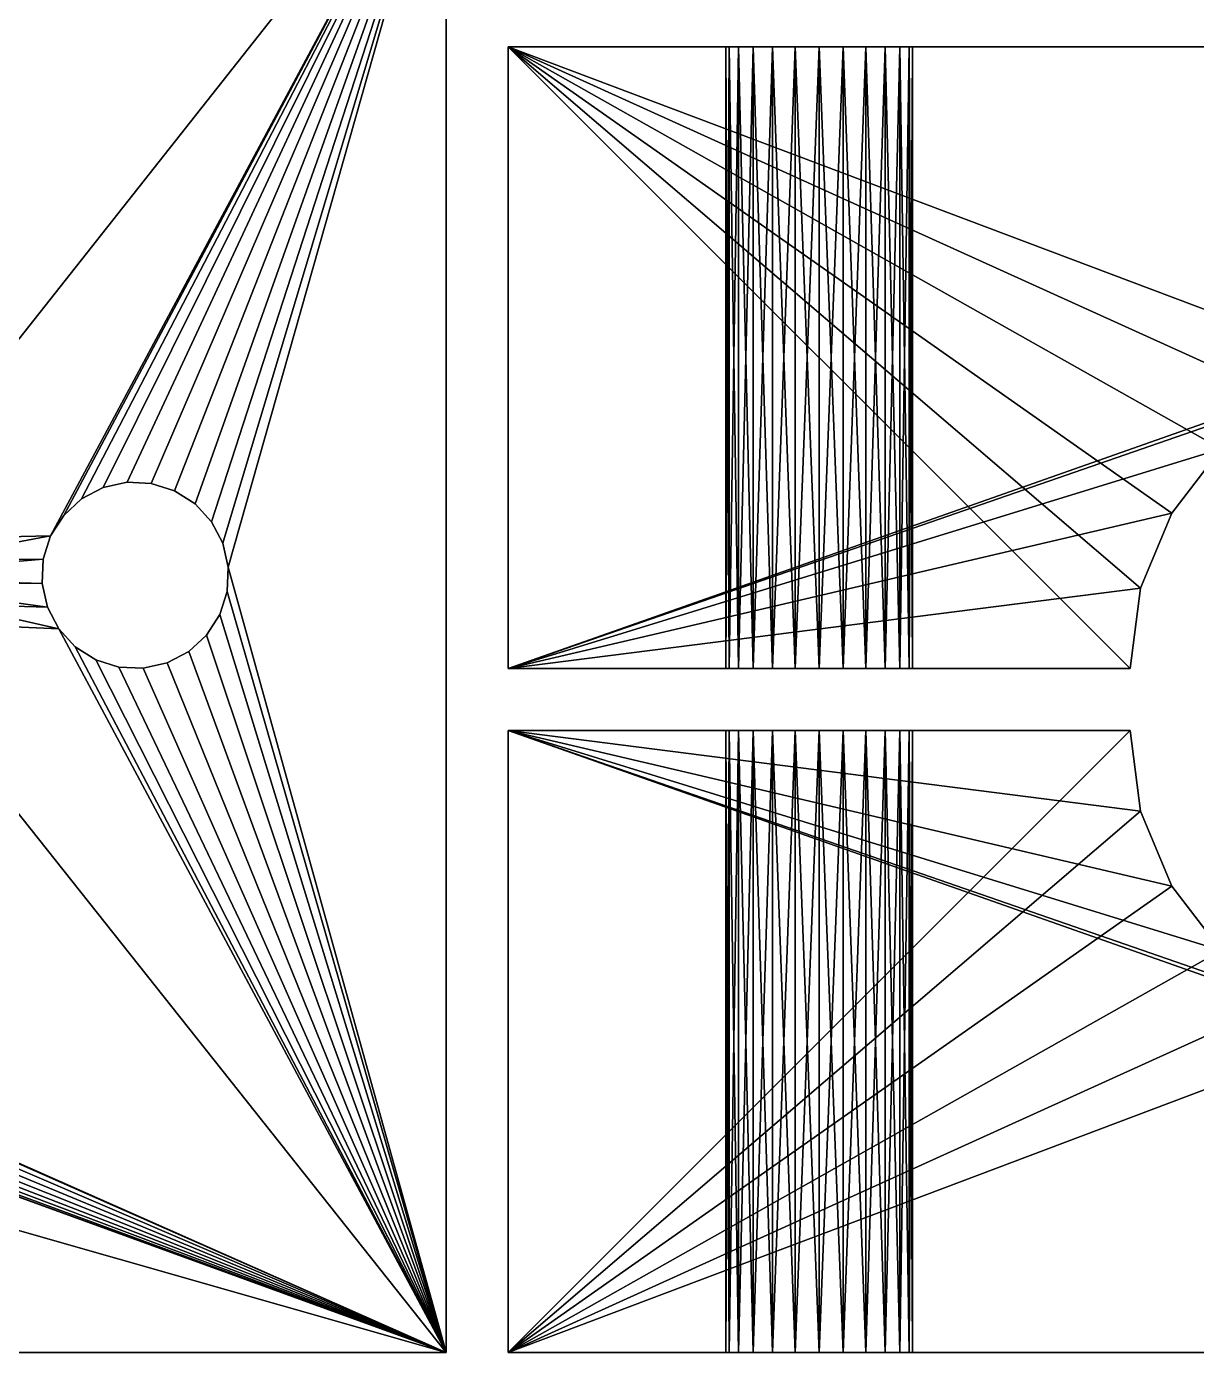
# Model space of a CAD drawing. Header units: metres. Extents: x 0 to 683, y 0 to 667.
# Drawn here: x 172.25 to 191.07, y 355.77 to 377.09 of the extents above; entities that cross this region are included whole.
import ezdxf

# ---------------------------------------------------------------- set-up
doc = ezdxf.new("R2010")
doc.units = ezdxf.units.M

msp = doc.modelspace()

# ---------------------------------------------------------------- meshes
at = {"layer": 'Mesa Holder'}
mesh = msp.add_polyface(dxfattribs=at)
corners = [(190, 366.769, 0), (180, 376.769, 0), (180, 366.769, 0), (190.17, 368.063, 0), (190.67, 369.269, 0), (191.464, 370.304, 0), (192.5, 371.099, 0), (193.706, 371.598, 0), (210, 376.769, 0), (195, 371.769, 0), (196.294, 371.598, 0), (197.5, 371.099, 0), (198.536, 370.304, 0), (199.33, 369.269, 0), (199.83, 368.063, 0), (200, 366.769, 0), (210, 366.769, 0)]
mesh.append_faces([[corners[k] for k in face] for face in [(0, 1, 2), (8, 15, 16)]], dxfattribs={"vtx0": -1})
mesh.append_faces([[corners[k] for k in face] for face in [(1, 7, 8)]], dxfattribs={"vtx0": -1, "vtx1": -1})
mesh.append_faces([[corners[k] for k in face] for face in [(1, 0, 3), (1, 3, 4), (1, 4, 5), (1, 5, 6), (1, 6, 7), (8, 7, 9), (8, 9, 10), (8, 10, 11), (8, 11, 12), (8, 12, 13), (8, 13, 14), (8, 14, 15)]], dxfattribs={"vtx0": -1, "vtx2": -1})
mesh = msp.add_polyface(dxfattribs=at)
corners = [(180, 366.769, -10), (180, 376.769, 0), (180, 376.769, -10), (180, 366.769, 0)]
mesh.append_faces([[corners[k] for k in face] for face in [(0, 1, 2), (1, 0, 3)]], dxfattribs={"vtx0": -1})
mesh = msp.add_polyface(dxfattribs=at)
corners = [(180, 376.769, -10), (193.706, 371.598, -10), (180, 366.769, -10), (210, 376.769, -10), (192.5, 371.099, -10), (191.464, 370.304, -10), (190.67, 369.269, -10), (190.17, 368.063, -10), (190, 366.769, -10), (195, 371.769, -10), (196.294, 371.598, -10), (197.5, 371.099, -10), (198.536, 370.304, -10), (199.33, 369.269, -10), (199.83, 368.063, -10), (200, 366.769, -10), (210, 366.769, -10)]
mesh.append_faces([[corners[k] for k in face] for face in [(2, 7, 8), (15, 3, 16)]], dxfattribs={"vtx0": -1})
mesh.append_faces([[corners[k] for k in face] for face in [(0, 1, 2), (1, 3, 9), (9, 3, 10), (10, 3, 11), (11, 3, 12), (12, 3, 13), (13, 3, 14), (14, 3, 15)]], dxfattribs={"vtx0": -1, "vtx1": -1})
mesh.append_faces([[corners[k] for k in face] for face in [(1, 0, 3), (2, 1, 4), (2, 4, 5), (2, 5, 6), (2, 6, 7)]], dxfattribs={"vtx0": -1, "vtx2": -1})
mesh = msp.add_polyface(dxfattribs=at)
corners = [(210, 376.769, 0), (205.388, 376.769, -3.551), (180, 376.769, 0), (205.75, 376.769, -3.701), (206.061, 376.769, -3.939), (206.299, 376.769, -4.25), (210, 376.769, -10), (205, 376.769, -3.5), (206.449, 376.769, -4.612), (206.5, 376.769, -5), (206.449, 376.769, -5.388), (206.299, 376.769, -5.75), (206.061, 376.769, -6.061), (205.75, 376.769, -6.299), (205.388, 376.769, -6.449), (205, 376.769, -6.5), (185, 376.769, -6.5), (183.701, 376.769, -4.25), (180, 376.769, -10), (183.939, 376.769, -3.939), (184.25, 376.769, -3.701), (184.612, 376.769, -3.551), (185, 376.769, -3.5), (183.551, 376.769, -4.612), (183.5, 376.769, -5), (183.551, 376.769, -5.388), (183.701, 376.769, -5.75), (183.939, 376.769, -6.061), (184.25, 376.769, -6.299), (184.612, 376.769, -6.449), (204.612, 376.769, -3.551), (185.388, 376.769, -3.551), (204.25, 376.769, -3.701), (185.75, 376.769, -3.701), (203.939, 376.769, -3.939), (186.061, 376.769, -3.939), (203.701, 376.769, -4.25), (186.299, 376.769, -4.25), (203.551, 376.769, -4.612), (186.449, 376.769, -4.612), (203.5, 376.769, -5), (186.5, 376.769, -5), (203.551, 376.769, -5.388), (186.449, 376.769, -5.388), (203.701, 376.769, -5.75), (186.299, 376.769, -5.75), (203.939, 376.769, -6.061), (186.061, 376.769, -6.061), (204.25, 376.769, -6.299), (185.75, 376.769, -6.299), (204.612, 376.769, -6.449), (185.388, 376.769, -6.449)]
mesh.append_faces([[corners[k] for k in face] for face in [(0, 1, 2), (1, 0, 3), (3, 0, 4), (4, 0, 5), (5, 6, 8), (8, 6, 9), (9, 6, 10), (10, 6, 11), (11, 6, 12), (12, 6, 13), (13, 6, 14), (14, 6, 15), (2, 17, 18), (17, 2, 19), (19, 2, 20), (20, 2, 21), (21, 2, 22), (18, 16, 6), (30, 22, 7), (22, 30, 31), (31, 32, 33), (33, 34, 35), (35, 36, 37), (37, 38, 39), (39, 40, 41), (41, 42, 43), (43, 44, 45), (45, 46, 47), (47, 48, 49), (49, 50, 51), (51, 15, 16)]], dxfattribs={"vtx0": -1, "vtx1": -1})
mesh.append_faces([[corners[k] for k in face] for face in [(15, 6, 16), (22, 2, 7)]], dxfattribs={"vtx0": -1, "vtx1": -1, "vtx2": -1})
mesh.append_faces([[corners[k] for k in face] for face in [(5, 0, 6), (2, 1, 7), (18, 17, 23), (18, 23, 24), (18, 24, 25), (18, 25, 26), (18, 26, 27), (18, 27, 28), (18, 28, 29), (18, 29, 16), (31, 30, 32), (33, 32, 34), (35, 34, 36), (37, 36, 38), (39, 38, 40), (41, 40, 42), (43, 42, 44), (45, 44, 46), (47, 46, 48), (49, 48, 50), (51, 50, 15)]], dxfattribs={"vtx0": -1, "vtx2": -1})
mesh = msp.add_polyface(dxfattribs=at)
corners = [(183.5, 366.769, -5), (183.551, 376.769, -5.388), (183.5, 376.769, -5), (183.551, 366.769, -5.388)]
mesh.append_faces([[corners[k] for k in face] for face in [(0, 1, 2), (1, 0, 3)]], dxfattribs={"vtx0": -1})
mesh = msp.add_polyface(dxfattribs=at)
corners = [(183.551, 366.769, -4.612), (183.5, 376.769, -5), (183.551, 376.769, -4.612), (183.5, 366.769, -5)]
mesh.append_faces([[corners[k] for k in face] for face in [(0, 1, 2), (1, 0, 3)]], dxfattribs={"vtx0": -1})
mesh = msp.add_polyface(dxfattribs=at)
corners = [(183.551, 366.769, -5.388), (183.701, 376.769, -5.75), (183.551, 376.769, -5.388), (183.701, 366.769, -5.75)]
mesh.append_faces([[corners[k] for k in face] for face in [(0, 1, 2), (1, 0, 3)]], dxfattribs={"vtx0": -1})
mesh = msp.add_polyface(dxfattribs=at)
corners = [(183.701, 366.769, -4.25), (183.551, 376.769, -4.612), (183.701, 376.769, -4.25), (183.551, 366.769, -4.612)]
mesh.append_faces([[corners[k] for k in face] for face in [(0, 1, 2), (1, 0, 3)]], dxfattribs={"vtx0": -1})
mesh = msp.add_polyface(dxfattribs=at)
corners = [(183.701, 366.769, -5.75), (183.939, 376.769, -6.061), (183.701, 376.769, -5.75), (183.939, 366.769, -6.061)]
mesh.append_faces([[corners[k] for k in face] for face in [(0, 1, 2), (1, 0, 3)]], dxfattribs={"vtx0": -1})
mesh = msp.add_polyface(dxfattribs=at)
corners = [(183.939, 366.769, -3.939), (183.701, 376.769, -4.25), (183.939, 376.769, -3.939), (183.701, 366.769, -4.25)]
mesh.append_faces([[corners[k] for k in face] for face in [(0, 1, 2), (1, 0, 3)]], dxfattribs={"vtx0": -1})
mesh = msp.add_polyface(dxfattribs=at)
corners = [(184.25, 366.769, -6.299), (183.939, 376.769, -6.061), (183.939, 366.769, -6.061), (184.25, 376.769, -6.299)]
mesh.append_faces([[corners[k] for k in face] for face in [(0, 1, 2), (1, 0, 3)]], dxfattribs={"vtx0": -1})
mesh = msp.add_polyface(dxfattribs=at)
corners = [(184.25, 376.769, -3.701), (183.939, 366.769, -3.939), (183.939, 376.769, -3.939), (184.25, 366.769, -3.701)]
mesh.append_faces([[corners[k] for k in face] for face in [(0, 1, 2), (1, 0, 3)]], dxfattribs={"vtx0": -1})
mesh = msp.add_polyface(dxfattribs=at)
corners = [(184.612, 376.769, -3.551), (184.25, 366.769, -3.701), (184.25, 376.769, -3.701), (184.612, 366.769, -3.551)]
mesh.append_faces([[corners[k] for k in face] for face in [(0, 1, 2), (1, 0, 3)]], dxfattribs={"vtx0": -1})
mesh = msp.add_polyface(dxfattribs=at)
corners = [(184.612, 366.769, -6.449), (184.25, 376.769, -6.299), (184.25, 366.769, -6.299), (184.612, 376.769, -6.449)]
mesh.append_faces([[corners[k] for k in face] for face in [(0, 1, 2), (1, 0, 3)]], dxfattribs={"vtx0": -1})
mesh = msp.add_polyface(dxfattribs=at)
corners = [(185, 376.769, -3.5), (184.612, 366.769, -3.551), (184.612, 376.769, -3.551), (185, 366.769, -3.5)]
mesh.append_faces([[corners[k] for k in face] for face in [(0, 1, 2), (1, 0, 3)]], dxfattribs={"vtx0": -1})
mesh = msp.add_polyface(dxfattribs=at)
corners = [(185, 366.769, -6.5), (184.612, 376.769, -6.449), (184.612, 366.769, -6.449), (185, 376.769, -6.5)]
mesh.append_faces([[corners[k] for k in face] for face in [(0, 1, 2), (1, 0, 3)]], dxfattribs={"vtx0": -1})
mesh = msp.add_polyface(dxfattribs=at)
corners = [(185.388, 366.769, -6.449), (185, 376.769, -6.5), (185, 366.769, -6.5), (185.388, 376.769, -6.449)]
mesh.append_faces([[corners[k] for k in face] for face in [(0, 1, 2), (1, 0, 3)]], dxfattribs={"vtx0": -1})
mesh = msp.add_polyface(dxfattribs=at)
corners = [(185.388, 376.769, -3.551), (185, 366.769, -3.5), (185, 376.769, -3.5), (185.388, 366.769, -3.551)]
mesh.append_faces([[corners[k] for k in face] for face in [(0, 1, 2), (1, 0, 3)]], dxfattribs={"vtx0": -1})
mesh = msp.add_polyface(dxfattribs=at)
corners = [(185.75, 376.769, -3.701), (185.388, 366.769, -3.551), (185.388, 376.769, -3.551), (185.75, 366.769, -3.701)]
mesh.append_faces([[corners[k] for k in face] for face in [(0, 1, 2), (1, 0, 3)]], dxfattribs={"vtx0": -1})
mesh = msp.add_polyface(dxfattribs=at)
corners = [(185.75, 366.769, -6.299), (185.388, 376.769, -6.449), (185.388, 366.769, -6.449), (185.75, 376.769, -6.299)]
mesh.append_faces([[corners[k] for k in face] for face in [(0, 1, 2), (1, 0, 3)]], dxfattribs={"vtx0": -1})
mesh = msp.add_polyface(dxfattribs=at)
corners = [(186.061, 376.769, -3.939), (185.75, 366.769, -3.701), (185.75, 376.769, -3.701), (186.061, 366.769, -3.939)]
mesh.append_faces([[corners[k] for k in face] for face in [(0, 1, 2), (1, 0, 3)]], dxfattribs={"vtx0": -1})
mesh = msp.add_polyface(dxfattribs=at)
corners = [(186.061, 366.769, -6.061), (185.75, 376.769, -6.299), (185.75, 366.769, -6.299), (186.061, 376.769, -6.061)]
mesh.append_faces([[corners[k] for k in face] for face in [(0, 1, 2), (1, 0, 3)]], dxfattribs={"vtx0": -1})
mesh = msp.add_polyface(dxfattribs=at)
corners = [(186.061, 366.769, -6.061), (186.299, 376.769, -5.75), (186.061, 376.769, -6.061), (186.299, 366.769, -5.75)]
mesh.append_faces([[corners[k] for k in face] for face in [(0, 1, 2), (1, 0, 3)]], dxfattribs={"vtx0": -1})
mesh = msp.add_polyface(dxfattribs=at)
corners = [(186.299, 366.769, -4.25), (186.061, 376.769, -3.939), (186.299, 376.769, -4.25), (186.061, 366.769, -3.939)]
mesh.append_faces([[corners[k] for k in face] for face in [(0, 1, 2), (1, 0, 3)]], dxfattribs={"vtx0": -1})
mesh = msp.add_polyface(dxfattribs=at)
corners = [(186.299, 366.769, -5.75), (186.449, 376.769, -5.388), (186.299, 376.769, -5.75), (186.449, 366.769, -5.388)]
mesh.append_faces([[corners[k] for k in face] for face in [(0, 1, 2), (1, 0, 3)]], dxfattribs={"vtx0": -1})
mesh = msp.add_polyface(dxfattribs=at)
corners = [(186.449, 366.769, -4.612), (186.299, 376.769, -4.25), (186.449, 376.769, -4.612), (186.299, 366.769, -4.25)]
mesh.append_faces([[corners[k] for k in face] for face in [(0, 1, 2), (1, 0, 3)]], dxfattribs={"vtx0": -1})
mesh = msp.add_polyface(dxfattribs=at)
corners = [(186.5, 366.769, -5), (186.449, 376.769, -4.612), (186.5, 376.769, -5), (186.449, 366.769, -4.612)]
mesh.append_faces([[corners[k] for k in face] for face in [(0, 1, 2), (1, 0, 3)]], dxfattribs={"vtx0": -1})
mesh = msp.add_polyface(dxfattribs=at)
corners = [(186.449, 366.769, -5.388), (186.5, 376.769, -5), (186.449, 376.769, -5.388), (186.5, 366.769, -5)]
mesh.append_faces([[corners[k] for k in face] for face in [(0, 1, 2), (1, 0, 3)]], dxfattribs={"vtx0": -1})
mesh = msp.add_polyface(dxfattribs=at)
corners = [(190.67, 369.269, 0), (191.464, 370.304, -10), (191.464, 370.304, 0), (190.67, 369.269, -10)]
mesh.append_faces([[corners[k] for k in face] for face in [(0, 1, 2), (1, 0, 3)]], dxfattribs={"vtx0": -1})
mesh = msp.add_polyface(dxfattribs=at)
corners = [(190.17, 368.063, 0), (190.67, 369.269, -10), (190.67, 369.269, 0), (190.17, 368.063, -10)]
mesh.append_faces([[corners[k] for k in face] for face in [(0, 1, 2), (1, 0, 3)]], dxfattribs={"vtx0": -1})
mesh = msp.add_polyface(dxfattribs=at)
corners = [(190, 366.769, 0), (190.17, 368.063, -10), (190.17, 368.063, 0), (190, 366.769, -10)]
mesh.append_faces([[corners[k] for k in face] for face in [(0, 1, 2), (1, 0, 3)]], dxfattribs={"vtx0": -1})
mesh = msp.add_polyface(dxfattribs=at)
corners = [(180, 366.769, 0), (184.25, 366.769, -3.701), (190, 366.769, 0), (183.939, 366.769, -3.939), (183.701, 366.769, -4.25), (180, 366.769, -10), (184.612, 366.769, -3.551), (185, 366.769, -3.5), (183.551, 366.769, -4.612), (183.5, 366.769, -5), (183.551, 366.769, -5.388), (183.701, 366.769, -5.75), (183.939, 366.769, -6.061), (184.25, 366.769, -6.299), (184.612, 366.769, -6.449), (185, 366.769, -6.5), (186.299, 366.769, -4.25), (190, 366.769, -10), (186.061, 366.769, -3.939), (185.75, 366.769, -3.701), (185.388, 366.769, -3.551), (186.449, 366.769, -4.612), (186.5, 366.769, -5), (186.449, 366.769, -5.388), (186.299, 366.769, -5.75), (186.061, 366.769, -6.061), (185.75, 366.769, -6.299), (185.388, 366.769, -6.449)]
mesh.append_faces([[corners[k] for k in face] for face in [(0, 1, 2), (1, 0, 3), (3, 0, 4), (4, 5, 8), (8, 5, 9), (9, 5, 10), (10, 5, 11), (11, 5, 12), (12, 5, 13), (13, 5, 14), (14, 5, 15), (2, 16, 17), (16, 2, 18), (18, 2, 19), (19, 2, 20), (20, 2, 7), (17, 15, 5)]], dxfattribs={"vtx0": -1, "vtx1": -1})
mesh.append_faces([[corners[k] for k in face] for face in [(4, 0, 5), (2, 1, 6), (2, 6, 7), (17, 16, 21), (17, 21, 22), (17, 22, 23), (17, 23, 24), (17, 24, 25), (17, 25, 26), (17, 26, 27), (17, 27, 15)]], dxfattribs={"vtx0": -1, "vtx2": -1})
mesh = msp.add_polyface(dxfattribs=at)
corners = [(190, 365.769, -10), (180, 355.769, -10), (180, 365.769, -10), (190.17, 364.474, -10), (190.67, 363.269, -10), (191.464, 362.233, -10), (192.5, 361.438, -10), (193.706, 360.939, -10), (210, 355.769, -10), (195, 360.769, -10), (196.294, 360.939, -10), (197.5, 361.438, -10), (198.536, 362.233, -10), (199.33, 363.269, -10), (199.83, 364.474, -10), (200, 365.769, -10), (210, 365.769, -10)]
mesh.append_faces([[corners[k] for k in face] for face in [(0, 1, 2), (8, 15, 16)]], dxfattribs={"vtx0": -1})
mesh.append_faces([[corners[k] for k in face] for face in [(1, 7, 8)]], dxfattribs={"vtx0": -1, "vtx1": -1})
mesh.append_faces([[corners[k] for k in face] for face in [(1, 0, 3), (1, 3, 4), (1, 4, 5), (1, 5, 6), (1, 6, 7), (8, 7, 9), (8, 9, 10), (8, 10, 11), (8, 11, 12), (8, 12, 13), (8, 13, 14), (8, 14, 15)]], dxfattribs={"vtx0": -1, "vtx2": -1})
mesh = msp.add_polyface(dxfattribs=at)
corners = [(180, 365.769, 0), (180, 355.769, -10), (180, 355.769, 0), (180, 365.769, -10)]
mesh.append_faces([[corners[k] for k in face] for face in [(0, 1, 2), (1, 0, 3)]], dxfattribs={"vtx0": -1})
mesh = msp.add_polyface(dxfattribs=at)
corners = [(180, 365.769, -10), (184.25, 365.769, -6.299), (190, 365.769, -10), (183.939, 365.769, -6.061), (183.701, 365.769, -5.75), (180, 365.769, 0), (184.612, 365.769, -6.449), (185, 365.769, -6.5), (183.551, 365.769, -5.388), (183.5, 365.769, -5), (183.551, 365.769, -4.612), (183.701, 365.769, -4.25), (183.939, 365.769, -3.939), (184.25, 365.769, -3.701), (184.612, 365.769, -3.551), (185, 365.769, -3.5), (186.299, 365.769, -5.75), (190, 365.769, 0), (186.061, 365.769, -6.061), (185.75, 365.769, -6.299), (185.388, 365.769, -6.449), (186.449, 365.769, -5.388), (186.5, 365.769, -5), (186.449, 365.769, -4.612), (186.299, 365.769, -4.25), (186.061, 365.769, -3.939), (185.75, 365.769, -3.701), (185.388, 365.769, -3.551)]
mesh.append_faces([[corners[k] for k in face] for face in [(0, 1, 2), (1, 0, 3), (3, 0, 4), (4, 5, 8), (8, 5, 9), (9, 5, 10), (10, 5, 11), (11, 5, 12), (12, 5, 13), (13, 5, 14), (14, 5, 15), (2, 16, 17), (16, 2, 18), (18, 2, 19), (19, 2, 20), (20, 2, 7), (17, 15, 5)]], dxfattribs={"vtx0": -1, "vtx1": -1})
mesh.append_faces([[corners[k] for k in face] for face in [(4, 0, 5), (2, 1, 6), (2, 6, 7), (17, 16, 21), (17, 21, 22), (17, 22, 23), (17, 23, 24), (17, 24, 25), (17, 25, 26), (17, 26, 27), (17, 27, 15)]], dxfattribs={"vtx0": -1, "vtx2": -1})
mesh = msp.add_polyface(dxfattribs=at)
corners = [(180, 355.769, 0), (193.706, 360.939, 0), (180, 365.769, 0), (210, 355.769, 0), (192.5, 361.438, 0), (191.464, 362.233, 0), (190.67, 363.269, 0), (190.17, 364.474, 0), (190, 365.769, 0), (195, 360.769, 0), (196.294, 360.939, 0), (197.5, 361.438, 0), (198.536, 362.233, 0), (199.33, 363.269, 0), (199.83, 364.474, 0), (200, 365.769, 0), (210, 365.769, 0)]
mesh.append_faces([[corners[k] for k in face] for face in [(2, 7, 8), (15, 3, 16)]], dxfattribs={"vtx0": -1})
mesh.append_faces([[corners[k] for k in face] for face in [(0, 1, 2), (1, 3, 9), (9, 3, 10), (10, 3, 11), (11, 3, 12), (12, 3, 13), (13, 3, 14), (14, 3, 15)]], dxfattribs={"vtx0": -1, "vtx1": -1})
mesh.append_faces([[corners[k] for k in face] for face in [(1, 0, 3), (2, 1, 4), (2, 4, 5), (2, 5, 6), (2, 6, 7)]], dxfattribs={"vtx0": -1, "vtx2": -1})
mesh = msp.add_polyface(dxfattribs=at)
corners = [(183.5, 365.769, -5), (183.551, 355.769, -4.612), (183.5, 355.769, -5), (183.551, 365.769, -4.612)]
mesh.append_faces([[corners[k] for k in face] for face in [(0, 1, 2), (1, 0, 3)]], dxfattribs={"vtx0": -1})
mesh = msp.add_polyface(dxfattribs=at)
corners = [(183.551, 365.769, -5.388), (183.5, 355.769, -5), (183.551, 355.769, -5.388), (183.5, 365.769, -5)]
mesh.append_faces([[corners[k] for k in face] for face in [(0, 1, 2), (1, 0, 3)]], dxfattribs={"vtx0": -1})
mesh = msp.add_polyface(dxfattribs=at)
corners = [(183.551, 365.769, -4.612), (183.701, 355.769, -4.25), (183.551, 355.769, -4.612), (183.701, 365.769, -4.25)]
mesh.append_faces([[corners[k] for k in face] for face in [(0, 1, 2), (1, 0, 3)]], dxfattribs={"vtx0": -1})
mesh = msp.add_polyface(dxfattribs=at)
corners = [(183.701, 365.769, -5.75), (183.551, 355.769, -5.388), (183.701, 355.769, -5.75), (183.551, 365.769, -5.388)]
mesh.append_faces([[corners[k] for k in face] for face in [(0, 1, 2), (1, 0, 3)]], dxfattribs={"vtx0": -1})
mesh = msp.add_polyface(dxfattribs=at)
corners = [(183.701, 365.769, -4.25), (183.939, 355.769, -3.939), (183.701, 355.769, -4.25), (183.939, 365.769, -3.939)]
mesh.append_faces([[corners[k] for k in face] for face in [(0, 1, 2), (1, 0, 3)]], dxfattribs={"vtx0": -1})
mesh = msp.add_polyface(dxfattribs=at)
corners = [(183.939, 365.769, -6.061), (183.701, 355.769, -5.75), (183.939, 355.769, -6.061), (183.701, 365.769, -5.75)]
mesh.append_faces([[corners[k] for k in face] for face in [(0, 1, 2), (1, 0, 3)]], dxfattribs={"vtx0": -1})
mesh = msp.add_polyface(dxfattribs=at)
corners = [(184.25, 365.769, -3.701), (183.939, 355.769, -3.939), (183.939, 365.769, -3.939), (184.25, 355.769, -3.701)]
mesh.append_faces([[corners[k] for k in face] for face in [(0, 1, 2), (1, 0, 3)]], dxfattribs={"vtx0": -1})
mesh = msp.add_polyface(dxfattribs=at)
corners = [(184.25, 355.769, -6.299), (183.939, 365.769, -6.061), (183.939, 355.769, -6.061), (184.25, 365.769, -6.299)]
mesh.append_faces([[corners[k] for k in face] for face in [(0, 1, 2), (1, 0, 3)]], dxfattribs={"vtx0": -1})
mesh = msp.add_polyface(dxfattribs=at)
corners = [(184.612, 355.769, -6.449), (184.25, 365.769, -6.299), (184.25, 355.769, -6.299), (184.612, 365.769, -6.449)]
mesh.append_faces([[corners[k] for k in face] for face in [(0, 1, 2), (1, 0, 3)]], dxfattribs={"vtx0": -1})
mesh = msp.add_polyface(dxfattribs=at)
corners = [(184.612, 365.769, -3.551), (184.25, 355.769, -3.701), (184.25, 365.769, -3.701), (184.612, 355.769, -3.551)]
mesh.append_faces([[corners[k] for k in face] for face in [(0, 1, 2), (1, 0, 3)]], dxfattribs={"vtx0": -1})
mesh = msp.add_polyface(dxfattribs=at)
corners = [(185, 355.769, -6.5), (184.612, 365.769, -6.449), (184.612, 355.769, -6.449), (185, 365.769, -6.5)]
mesh.append_faces([[corners[k] for k in face] for face in [(0, 1, 2), (1, 0, 3)]], dxfattribs={"vtx0": -1})
mesh = msp.add_polyface(dxfattribs=at)
corners = [(185, 365.769, -3.5), (184.612, 355.769, -3.551), (184.612, 365.769, -3.551), (185, 355.769, -3.5)]
mesh.append_faces([[corners[k] for k in face] for face in [(0, 1, 2), (1, 0, 3)]], dxfattribs={"vtx0": -1})
mesh = msp.add_polyface(dxfattribs=at)
corners = [(185.388, 365.769, -3.551), (185, 355.769, -3.5), (185, 365.769, -3.5), (185.388, 355.769, -3.551)]
mesh.append_faces([[corners[k] for k in face] for face in [(0, 1, 2), (1, 0, 3)]], dxfattribs={"vtx0": -1})
mesh = msp.add_polyface(dxfattribs=at)
corners = [(185.388, 355.769, -6.449), (185, 365.769, -6.5), (185, 355.769, -6.5), (185.388, 365.769, -6.449)]
mesh.append_faces([[corners[k] for k in face] for face in [(0, 1, 2), (1, 0, 3)]], dxfattribs={"vtx0": -1})
mesh = msp.add_polyface(dxfattribs=at)
corners = [(185.75, 355.769, -6.299), (185.388, 365.769, -6.449), (185.388, 355.769, -6.449), (185.75, 365.769, -6.299)]
mesh.append_faces([[corners[k] for k in face] for face in [(0, 1, 2), (1, 0, 3)]], dxfattribs={"vtx0": -1})
mesh = msp.add_polyface(dxfattribs=at)
corners = [(185.75, 365.769, -3.701), (185.388, 355.769, -3.551), (185.388, 365.769, -3.551), (185.75, 355.769, -3.701)]
mesh.append_faces([[corners[k] for k in face] for face in [(0, 1, 2), (1, 0, 3)]], dxfattribs={"vtx0": -1})
mesh = msp.add_polyface(dxfattribs=at)
corners = [(186.061, 355.769, -6.061), (185.75, 365.769, -6.299), (185.75, 355.769, -6.299), (186.061, 365.769, -6.061)]
mesh.append_faces([[corners[k] for k in face] for face in [(0, 1, 2), (1, 0, 3)]], dxfattribs={"vtx0": -1})
mesh = msp.add_polyface(dxfattribs=at)
corners = [(186.061, 365.769, -3.939), (185.75, 355.769, -3.701), (185.75, 365.769, -3.701), (186.061, 355.769, -3.939)]
mesh.append_faces([[corners[k] for k in face] for face in [(0, 1, 2), (1, 0, 3)]], dxfattribs={"vtx0": -1})
mesh = msp.add_polyface(dxfattribs=at)
corners = [(186.061, 365.769, -3.939), (186.299, 355.769, -4.25), (186.061, 355.769, -3.939), (186.299, 365.769, -4.25)]
mesh.append_faces([[corners[k] for k in face] for face in [(0, 1, 2), (1, 0, 3)]], dxfattribs={"vtx0": -1})
mesh = msp.add_polyface(dxfattribs=at)
corners = [(186.299, 365.769, -5.75), (186.061, 355.769, -6.061), (186.299, 355.769, -5.75), (186.061, 365.769, -6.061)]
mesh.append_faces([[corners[k] for k in face] for face in [(0, 1, 2), (1, 0, 3)]], dxfattribs={"vtx0": -1})
mesh = msp.add_polyface(dxfattribs=at)
corners = [(186.299, 365.769, -4.25), (186.449, 355.769, -4.612), (186.299, 355.769, -4.25), (186.449, 365.769, -4.612)]
mesh.append_faces([[corners[k] for k in face] for face in [(0, 1, 2), (1, 0, 3)]], dxfattribs={"vtx0": -1})
mesh = msp.add_polyface(dxfattribs=at)
corners = [(186.449, 365.769, -5.388), (186.299, 355.769, -5.75), (186.449, 355.769, -5.388), (186.299, 365.769, -5.75)]
mesh.append_faces([[corners[k] for k in face] for face in [(0, 1, 2), (1, 0, 3)]], dxfattribs={"vtx0": -1})
mesh = msp.add_polyface(dxfattribs=at)
corners = [(186.5, 365.769, -5), (186.449, 355.769, -5.388), (186.5, 355.769, -5), (186.449, 365.769, -5.388)]
mesh.append_faces([[corners[k] for k in face] for face in [(0, 1, 2), (1, 0, 3)]], dxfattribs={"vtx0": -1})
mesh = msp.add_polyface(dxfattribs=at)
corners = [(186.449, 365.769, -4.612), (186.5, 355.769, -5), (186.449, 355.769, -4.612), (186.5, 365.769, -5)]
mesh.append_faces([[corners[k] for k in face] for face in [(0, 1, 2), (1, 0, 3)]], dxfattribs={"vtx0": -1})
mesh = msp.add_polyface(dxfattribs=at)
corners = [(190, 365.769, -10), (190.17, 364.474, 0), (190.17, 364.474, -10), (190, 365.769, 0)]
mesh.append_faces([[corners[k] for k in face] for face in [(0, 1, 2), (1, 0, 3)]], dxfattribs={"vtx0": -1})
mesh = msp.add_polyface(dxfattribs=at)
corners = [(190.17, 364.474, -10), (190.67, 363.269, 0), (190.67, 363.269, -10), (190.17, 364.474, 0)]
mesh.append_faces([[corners[k] for k in face] for face in [(0, 1, 2), (1, 0, 3)]], dxfattribs={"vtx0": -1})
mesh = msp.add_polyface(dxfattribs=at)
corners = [(190.67, 363.269, -10), (191.464, 362.233, 0), (191.464, 362.233, -10), (190.67, 363.269, 0)]
mesh.append_faces([[corners[k] for k in face] for face in [(0, 1, 2), (1, 0, 3)]], dxfattribs={"vtx0": -1})
mesh = msp.add_polyface(dxfattribs=at)
corners = [(210, 355.769, -10), (205.388, 355.769, -6.449), (180, 355.769, -10), (205.75, 355.769, -6.299), (206.061, 355.769, -6.061), (206.299, 355.769, -5.75), (210, 355.769, 0), (205, 355.769, -6.5), (206.449, 355.769, -5.388), (206.5, 355.769, -5), (206.449, 355.769, -4.612), (206.299, 355.769, -4.25), (206.061, 355.769, -3.939), (205.75, 355.769, -3.701), (205.388, 355.769, -3.551), (205, 355.769, -3.5), (185, 355.769, -3.5), (183.701, 355.769, -5.75), (180, 355.769, 0), (183.939, 355.769, -6.061), (184.25, 355.769, -6.299), (184.612, 355.769, -6.449), (185, 355.769, -6.5), (183.551, 355.769, -5.388), (183.5, 355.769, -5), (183.551, 355.769, -4.612), (183.701, 355.769, -4.25), (183.939, 355.769, -3.939), (184.25, 355.769, -3.701), (184.612, 355.769, -3.551), (204.612, 355.769, -6.449), (185.388, 355.769, -6.449), (204.25, 355.769, -6.299), (185.75, 355.769, -6.299), (203.939, 355.769, -6.061), (186.061, 355.769, -6.061), (203.701, 355.769, -5.75), (186.299, 355.769, -5.75), (203.551, 355.769, -5.388), (186.449, 355.769, -5.388), (203.5, 355.769, -5), (186.5, 355.769, -5), (203.551, 355.769, -4.612), (186.449, 355.769, -4.612), (203.701, 355.769, -4.25), (186.299, 355.769, -4.25), (203.939, 355.769, -3.939), (186.061, 355.769, -3.939), (204.25, 355.769, -3.701), (185.75, 355.769, -3.701), (204.612, 355.769, -3.551), (185.388, 355.769, -3.551)]
mesh.append_faces([[corners[k] for k in face] for face in [(0, 1, 2), (1, 0, 3), (3, 0, 4), (4, 0, 5), (5, 6, 8), (8, 6, 9), (9, 6, 10), (10, 6, 11), (11, 6, 12), (12, 6, 13), (13, 6, 14), (14, 6, 15), (2, 17, 18), (17, 2, 19), (19, 2, 20), (20, 2, 21), (21, 2, 22), (18, 16, 6), (30, 22, 7), (22, 30, 31), (31, 32, 33), (33, 34, 35), (35, 36, 37), (37, 38, 39), (39, 40, 41), (41, 42, 43), (43, 44, 45), (45, 46, 47), (47, 48, 49), (49, 50, 51), (51, 15, 16)]], dxfattribs={"vtx0": -1, "vtx1": -1})
mesh.append_faces([[corners[k] for k in face] for face in [(15, 6, 16), (22, 2, 7)]], dxfattribs={"vtx0": -1, "vtx1": -1, "vtx2": -1})
mesh.append_faces([[corners[k] for k in face] for face in [(5, 0, 6), (2, 1, 7), (18, 17, 23), (18, 23, 24), (18, 24, 25), (18, 25, 26), (18, 26, 27), (18, 27, 28), (18, 28, 29), (18, 29, 16), (31, 30, 32), (33, 32, 34), (35, 34, 36), (37, 36, 38), (39, 38, 40), (41, 40, 42), (43, 42, 44), (45, 44, 46), (47, 46, 48), (49, 48, 50), (51, 50, 15)]], dxfattribs={"vtx0": -1, "vtx2": -1})
at = {"layer": 'porca'}
mesh = msp.add_polyface(dxfattribs=at)
corners = [(144, 380.769, -10), (147.523, 368.532, -10), (144, 355.769, -10), (147.642, 368.905, -10), (147.853, 369.235, -10), (148.142, 369.499, -10), (148.489, 369.679, -10), (179, 380.769, -10), (147.505, 368.14, -10), (148.872, 369.763, -10), (149.263, 369.745, -10), (149.636, 369.627, -10), (149.966, 369.416, -10), (150.23, 369.127, -10), (150.41, 368.779, -10), (150.495, 368.397, -10), (172.64, 368.902, -10), (172.523, 368.529, -10), (172.506, 368.137, -10), (172.851, 369.232, -10), (173.139, 369.497, -10), (173.487, 369.678, -10), (173.869, 369.763, -10), (174.26, 369.746, -10), (174.634, 369.628, -10), (174.964, 369.418, -10), (175.228, 369.129, -10), (175.409, 368.782, -10), (175.494, 368.4, -10), (148.364, 366.91, -10), (179, 355.769, -10), (148.034, 367.121, -10), (147.77, 367.41, -10), (147.59, 367.758, -10), (148.737, 366.792, -10), (149.128, 366.774, -10), (149.511, 366.858, -10), (149.858, 367.038, -10), (150.147, 367.302, -10), (150.358, 367.632, -10), (150.477, 368.006, -10), (172.772, 367.408, -10), (172.591, 367.755, -10), (173.036, 367.119, -10), (173.366, 366.909, -10), (173.74, 366.791, -10), (174.131, 366.774, -10), (174.513, 366.859, -10), (174.861, 367.04, -10), (175.149, 367.305, -10), (175.36, 367.635, -10), (175.477, 368.009, -10)]
mesh.append_faces([[corners[k] for k in face] for face in [(0, 1, 2), (1, 0, 3), (3, 0, 4), (4, 0, 5), (5, 0, 6), (6, 7, 9), (9, 7, 10), (10, 7, 11), (11, 7, 12), (12, 7, 13), (13, 7, 14), (14, 7, 15), (16, 7, 19), (19, 7, 20), (20, 7, 21), (21, 7, 22), (22, 7, 23), (23, 7, 24), (24, 7, 25), (25, 7, 26), (26, 7, 27), (27, 7, 28), (2, 29, 30), (29, 2, 31), (31, 2, 32), (32, 2, 33), (33, 2, 8), (41, 15, 42), (42, 15, 18), (30, 28, 7)]], dxfattribs={"vtx0": -1, "vtx1": -1})
mesh.append_faces([[corners[k] for k in face] for face in [(15, 7, 16), (30, 15, 41)]], dxfattribs={"vtx0": -1, "vtx1": -1, "vtx2": -1})
mesh.append_faces([[corners[k] for k in face] for face in [(6, 0, 7), (2, 1, 8), (15, 16, 17), (15, 17, 18), (30, 29, 34), (30, 34, 35), (30, 35, 36), (30, 36, 37), (30, 37, 38), (30, 38, 39), (30, 39, 40), (30, 40, 15), (30, 41, 43), (30, 43, 44), (30, 44, 45), (30, 45, 46), (30, 46, 47), (30, 47, 48), (30, 48, 49), (30, 49, 50), (30, 50, 51), (30, 51, 28)]], dxfattribs={"vtx0": -1, "vtx2": -1})
mesh = msp.add_polyface(dxfattribs=at)
corners = [(144, 355.769, 0), (147.59, 367.758, 0), (144, 380.769, 0), (147.77, 367.41, 0), (148.034, 367.121, 0), (148.364, 366.91, 0), (157.924, 361.784, 0), (179, 355.769, 0), (147.505, 368.14, 0), (148.737, 366.792, 0), (149.128, 366.774, 0), (149.511, 366.858, 0), (149.858, 367.038, 0), (150.147, 367.302, 0), (150.358, 367.632, 0), (150.477, 368.006, 0), (150.495, 368.397, 0), (154.199, 368.236, 0), (165.374, 361.784, 0), (169.099, 368.236, 0), (172.772, 367.408, 0), (172.591, 367.755, 0), (172.506, 368.137, 0), (173.036, 367.119, 0), (173.366, 366.909, 0), (173.74, 366.791, 0), (174.131, 366.774, 0), (174.513, 366.859, 0), (174.861, 367.04, 0), (175.149, 367.305, 0), (175.36, 367.635, 0), (175.477, 368.009, 0), (175.494, 368.4, 0), (157.924, 374.688, 0), (179, 380.769, 0), (148.142, 369.499, 0), (147.853, 369.235, 0), (147.642, 368.905, 0), (147.523, 368.532, 0), (148.489, 369.679, 0), (148.872, 369.763, 0), (149.263, 369.745, 0), (149.636, 369.627, 0), (149.966, 369.416, 0), (150.23, 369.127, 0), (150.41, 368.779, 0), (165.374, 374.688, 0), (172.64, 368.902, 0), (172.523, 368.529, 0), (172.851, 369.232, 0), (173.139, 369.497, 0), (173.487, 369.678, 0), (173.869, 369.763, 0), (174.26, 369.746, 0), (174.634, 369.628, 0), (174.964, 369.418, 0), (175.228, 369.129, 0), (175.409, 368.782, 0)]
mesh.append_faces([[corners[k] for k in face] for face in [(0, 1, 2), (1, 0, 3), (3, 0, 4), (4, 0, 5), (5, 6, 9), (9, 6, 10), (10, 6, 11), (11, 6, 12), (12, 6, 13), (13, 6, 14), (14, 6, 15), (15, 6, 16), (6, 7, 18), (18, 7, 19), (20, 7, 23), (23, 7, 24), (24, 7, 25), (25, 7, 26), (26, 7, 27), (27, 7, 28), (28, 7, 29), (29, 7, 30), (30, 7, 31), (31, 7, 32), (2, 33, 34), (35, 2, 36), (36, 2, 37), (37, 2, 38), (38, 2, 8), (33, 16, 17), (47, 19, 48), (48, 19, 22), (34, 32, 7)]], dxfattribs={"vtx0": -1, "vtx1": -1})
mesh.append_faces([[corners[k] for k in face] for face in [(5, 0, 6), (19, 7, 20), (33, 2, 35), (34, 19, 47)]], dxfattribs={"vtx0": -1, "vtx1": -1, "vtx2": -1})
mesh.append_faces([[corners[k] for k in face] for face in [(6, 0, 7), (2, 1, 8), (16, 6, 17), (19, 20, 21), (19, 21, 22), (33, 35, 39), (33, 39, 40), (33, 40, 41), (33, 41, 42), (33, 42, 43), (33, 43, 44), (33, 44, 45), (33, 45, 16), (34, 33, 46), (34, 46, 19), (34, 47, 49), (34, 49, 50), (34, 50, 51), (34, 51, 52), (34, 52, 53), (34, 53, 54), (34, 54, 55), (34, 55, 56), (34, 56, 57), (34, 57, 32)]], dxfattribs={"vtx0": -1, "vtx2": -1})
mesh = msp.add_polyface(dxfattribs=at)
corners = [(179, 355.769, 0), (179, 380.769, -10), (179, 380.769, 0), (179, 355.769, -10)]
mesh.append_faces([[corners[k] for k in face] for face in [(0, 1, 2), (1, 0, 3)]], dxfattribs={"vtx0": -1})
mesh = msp.add_polyface(dxfattribs=at)
corners = [(173.139, 369.497, -10), (173.487, 369.678, 0), (173.139, 369.497, 0), (173.487, 369.678, -10)]
mesh.append_faces([[corners[k] for k in face] for face in [(0, 1, 2), (1, 0, 3)]], dxfattribs={"vtx0": -1})
mesh = msp.add_polyface(dxfattribs=at)
corners = [(173.487, 369.678, -10), (173.869, 369.763, 0), (173.487, 369.678, 0), (173.869, 369.763, -10)]
mesh.append_faces([[corners[k] for k in face] for face in [(0, 1, 2), (1, 0, 3)]], dxfattribs={"vtx0": -1})
mesh = msp.add_polyface(dxfattribs=at)
corners = [(173.869, 369.763, -10), (174.26, 369.746, 0), (173.869, 369.763, 0), (174.26, 369.746, -10)]
mesh.append_faces([[corners[k] for k in face] for face in [(0, 1, 2), (1, 0, 3)]], dxfattribs={"vtx0": -1})
mesh = msp.add_polyface(dxfattribs=at)
corners = [(174.26, 369.746, -10), (174.634, 369.628, 0), (174.26, 369.746, 0), (174.634, 369.628, -10)]
mesh.append_faces([[corners[k] for k in face] for face in [(0, 1, 2), (1, 0, 3)]], dxfattribs={"vtx0": -1})
mesh = msp.add_polyface(dxfattribs=at)
corners = [(174.634, 369.628, -10), (174.964, 369.418, 0), (174.634, 369.628, 0), (174.964, 369.418, -10)]
mesh.append_faces([[corners[k] for k in face] for face in [(0, 1, 2), (1, 0, 3)]], dxfattribs={"vtx0": -1})
mesh = msp.add_polyface(dxfattribs=at)
corners = [(172.851, 369.232, -10), (173.139, 369.497, 0), (172.851, 369.232, 0), (173.139, 369.497, -10)]
mesh.append_faces([[corners[k] for k in face] for face in [(0, 1, 2), (1, 0, 3)]], dxfattribs={"vtx0": -1})
mesh = msp.add_polyface(dxfattribs=at)
corners = [(175.228, 369.129, -10), (174.964, 369.418, 0), (174.964, 369.418, -10), (175.228, 369.129, 0)]
mesh.append_faces([[corners[k] for k in face] for face in [(0, 1, 2), (1, 0, 3)]], dxfattribs={"vtx0": -1})
mesh = msp.add_polyface(dxfattribs=at)
corners = [(172.64, 368.902, 0), (172.851, 369.232, -10), (172.851, 369.232, 0), (172.64, 368.902, -10)]
mesh.append_faces([[corners[k] for k in face] for face in [(0, 1, 2), (1, 0, 3)]], dxfattribs={"vtx0": -1})
mesh = msp.add_polyface(dxfattribs=at)
corners = [(175.409, 368.782, -10), (175.228, 369.129, 0), (175.228, 369.129, -10), (175.409, 368.782, 0)]
mesh.append_faces([[corners[k] for k in face] for face in [(0, 1, 2), (1, 0, 3)]], dxfattribs={"vtx0": -1})
mesh = msp.add_polyface(dxfattribs=at)
corners = [(172.523, 368.529, 0), (172.64, 368.902, -10), (172.64, 368.902, 0), (172.523, 368.529, -10)]
mesh.append_faces([[corners[k] for k in face] for face in [(0, 1, 2), (1, 0, 3)]], dxfattribs={"vtx0": -1})
mesh = msp.add_polyface(dxfattribs=at)
corners = [(175.494, 368.4, -10), (175.409, 368.782, 0), (175.409, 368.782, -10), (175.494, 368.4, 0)]
mesh.append_faces([[corners[k] for k in face] for face in [(0, 1, 2), (1, 0, 3)]], dxfattribs={"vtx0": -1})
mesh = msp.add_polyface(dxfattribs=at)
corners = [(172.506, 368.137, 0), (172.523, 368.529, -10), (172.523, 368.529, 0), (172.506, 368.137, -10)]
mesh.append_faces([[corners[k] for k in face] for face in [(0, 1, 2), (1, 0, 3)]], dxfattribs={"vtx0": -1})
mesh = msp.add_polyface(dxfattribs=at)
corners = [(175.477, 368.009, -10), (175.494, 368.4, 0), (175.494, 368.4, -10), (175.477, 368.009, 0)]
mesh.append_faces([[corners[k] for k in face] for face in [(0, 1, 2), (1, 0, 3)]], dxfattribs={"vtx0": -1})
mesh = msp.add_polyface(dxfattribs=at)
corners = [(172.591, 367.755, 0), (172.506, 368.137, -10), (172.506, 368.137, 0), (172.591, 367.755, -10)]
mesh.append_faces([[corners[k] for k in face] for face in [(0, 1, 2), (1, 0, 3)]], dxfattribs={"vtx0": -1})
mesh = msp.add_polyface(dxfattribs=at)
corners = [(175.36, 367.635, -10), (175.477, 368.009, 0), (175.477, 368.009, -10), (175.36, 367.635, 0)]
mesh.append_faces([[corners[k] for k in face] for face in [(0, 1, 2), (1, 0, 3)]], dxfattribs={"vtx0": -1})
mesh = msp.add_polyface(dxfattribs=at)
corners = [(172.772, 367.408, 0), (172.591, 367.755, -10), (172.591, 367.755, 0), (172.772, 367.408, -10)]
mesh.append_faces([[corners[k] for k in face] for face in [(0, 1, 2), (1, 0, 3)]], dxfattribs={"vtx0": -1})
mesh = msp.add_polyface(dxfattribs=at)
corners = [(175.149, 367.305, -10), (175.36, 367.635, 0), (175.36, 367.635, -10), (175.149, 367.305, 0)]
mesh.append_faces([[corners[k] for k in face] for face in [(0, 1, 2), (1, 0, 3)]], dxfattribs={"vtx0": -1})
mesh = msp.add_polyface(dxfattribs=at)
corners = [(173.036, 367.119, 0), (172.772, 367.408, -10), (172.772, 367.408, 0), (173.036, 367.119, -10)]
mesh.append_faces([[corners[k] for k in face] for face in [(0, 1, 2), (1, 0, 3)]], dxfattribs={"vtx0": -1})
mesh = msp.add_polyface(dxfattribs=at)
corners = [(175.149, 367.305, -10), (174.861, 367.04, 0), (175.149, 367.305, 0), (174.861, 367.04, -10)]
mesh.append_faces([[corners[k] for k in face] for face in [(0, 1, 2), (1, 0, 3)]], dxfattribs={"vtx0": -1})
mesh = msp.add_polyface(dxfattribs=at)
corners = [(173.366, 366.909, -10), (173.036, 367.119, 0), (173.366, 366.909, 0), (173.036, 367.119, -10)]
mesh.append_faces([[corners[k] for k in face] for face in [(0, 1, 2), (1, 0, 3)]], dxfattribs={"vtx0": -1})
mesh = msp.add_polyface(dxfattribs=at)
corners = [(174.861, 367.04, -10), (174.513, 366.859, 0), (174.861, 367.04, 0), (174.513, 366.859, -10)]
mesh.append_faces([[corners[k] for k in face] for face in [(0, 1, 2), (1, 0, 3)]], dxfattribs={"vtx0": -1})
mesh = msp.add_polyface(dxfattribs=at)
corners = [(173.74, 366.791, -10), (173.366, 366.909, 0), (173.74, 366.791, 0), (173.366, 366.909, -10)]
mesh.append_faces([[corners[k] for k in face] for face in [(0, 1, 2), (1, 0, 3)]], dxfattribs={"vtx0": -1})
mesh = msp.add_polyface(dxfattribs=at)
corners = [(174.131, 366.774, -10), (173.74, 366.791, 0), (174.131, 366.774, 0), (173.74, 366.791, -10)]
mesh.append_faces([[corners[k] for k in face] for face in [(0, 1, 2), (1, 0, 3)]], dxfattribs={"vtx0": -1})
mesh = msp.add_polyface(dxfattribs=at)
corners = [(174.513, 366.859, -10), (174.131, 366.774, 0), (174.513, 366.859, 0), (174.131, 366.774, -10)]
mesh.append_faces([[corners[k] for k in face] for face in [(0, 1, 2), (1, 0, 3)]], dxfattribs={"vtx0": -1})
mesh = msp.add_polyface(dxfattribs=at)
corners = [(144, 355.769, -10), (179, 355.769, 0), (144, 355.769, 0), (179, 355.769, -10)]
mesh.append_faces([[corners[k] for k in face] for face in [(0, 1, 2), (1, 0, 3)]], dxfattribs={"vtx0": -1})

doc.saveas('drawing.dxf')
